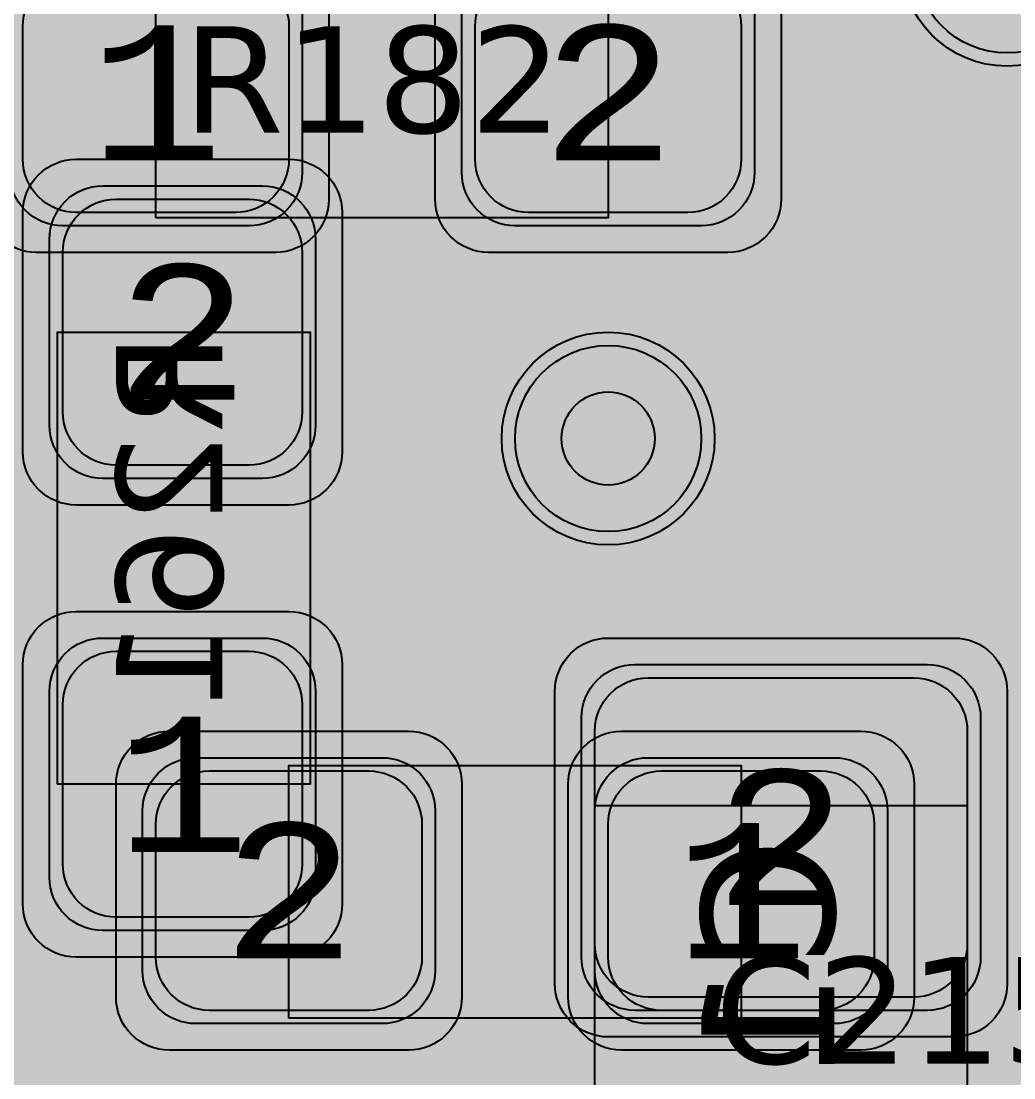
# Model space of a CAD drawing. Extents: x -28 to 199, y -61 to 255.
# Drawn here: x 131.893 to 135.625, y 89.296 to 93.269 of the extents above; entities that cross this region are included whole.
import ezdxf
from ezdxf.enums import TextEntityAlignment as Align

# ---------------------------------------------------------------- set-up
doc = ezdxf.new("R2010")
doc.units = 0
doc.header["$MEASUREMENT"] = 0
for name, color, linetype in [('ASSEMBLY_OUTLINES_BTM', 191, 'CONTINUOUS'), ('ASSEMBLY_OUTLINES_TOP', 102, 'CONTINUOUS'), ('ASSEMBLY_PART_NUMBERS_BTM', 191, 'CONTINUOUS'), ('ASSEMBLY_PART_NUMBERS_TOP', 102, 'CONTINUOUS'), ('ASSEMBLY_REF_DES_BTM', 191, 'CONTINUOUS'), ('ASSEMBLY_REF_DES_TOP', 102, 'CONTINUOUS'), ('DRILL_DRAWING', 21, 'CONTINUOUS'), ('GENERATED_SILKSCREEN_BTM', 255, 'CONTINUOUS'), ('GENERATED_SILKSCREEN_TOP', 140, 'CONTINUOUS'), ('PART_PADS_SMD_BTM', 10, 'CONTINUOUS'), ('PART_PADS_SMD_TOP', 150, 'CONTINUOUS'), ('PIN_NUMBERS_BTM', 8, 'CONTINUOUS'), ('PIN_NUMBERS_TOP', 8, 'CONTINUOUS'), ('PLACEMENT_OUTLINES_BTM', 222, 'CONTINUOUS'), ('PLACEMENT_OUTLINES_TOP', 130, 'CONTINUOUS'), ('PLANE_DATA_LAYER_2', 230, 'CONTINUOUS'), ('PLANE_SHAPES_LAYER_2', 230, 'CONTINUOUS'), ('PLANE_SHAPES_LAYER_3', 81, 'CONTINUOUS'), ('SILKSCREEN_OUTLINES_BTM', 211, 'CONTINUOUS'), ('SILKSCREEN_OUTLINES_TOP', 150, 'CONTINUOUS'), ('SILKSCREEN_REF_DES_BTM', 211, 'CONTINUOUS'), ('SILKSCREEN_REF_DES_TOP', 150, 'CONTINUOUS'), ('SOLDERMASK_PADS_BTM', 12, 'CONTINUOUS'), ('SOLDERMASK_PADS_TOP', 180, 'CONTINUOUS'), ('SOLDERPASTE_PADS_BTM', 12, 'CONTINUOUS'), ('SOLDERPASTE_PADS_TOP', 180, 'CONTINUOUS'), ('TRACES_LAYER_2', 230, 'CONTINUOUS'), ('TRACES_LAYER_BOTTOM', 10, 'CONTINUOUS'), ('TRACES_LAYER_TOP', 150, 'CONTINUOUS'), ('VIA_HOLES_LAYER_2', 30, 'CONTINUOUS'), ('VIA_HOLES_LAYER_3', 30, 'CONTINUOUS'), ('VIA_HOLES_LAYER_BOTTOM', 30, 'CONTINUOUS'), ('VIA_HOLES_LAYER_TOP', 30, 'CONTINUOUS'), ('VIA_PADS_LAYER_2', 230, 'CONTINUOUS'), ('VIA_PADS_LAYER_3', 81, 'CONTINUOUS'), ('VIA_PADS_LAYER_BOTTOM', 10, 'CONTINUOUS'), ('VIA_PADS_LAYER_TOP', 150, 'CONTINUOUS')]:
    doc.layers.add(name, color=color, linetype=linetype)
doc.styles.add('COURIER_NEW', font='COUR.TTF')
doc.styles.add('VERDANA', font='verdana.TTF')
doc.styles.add('VERIBEST_GERBER_0', font='txt')

msp = doc.modelspace()

# ---------------------------------------------------------------- hatches: boundary and pattern name
at = {"layer": 'PLANE_DATA_LAYER_2'}
h = msp.add_hatch(color=256, dxfattribs=at)
h.paths.add_polyline_path([(136.977938, 104.900788, -0.0425166317903881), (136.97684, 104.887899, 0.0425189371191998), (136.969634, 104.803321), (136.969634, 103.8357, -0.1989099556854013), (136.947316, 103.781819), (133.471447, 100.30595, 0.1989122151386173), (133.325, 99.952397), (133.325, 93.813669, -0.1989099556853327), (133.302682, 93.759788), (129.846447, 90.303553, 0.1989122151386193), (129.7, 89.95), (129.7, 82.880885, -0.1989099556853327), (129.677682, 82.827004), (125.372996, 78.522318, -0.1989133663344686), (125.319114, 78.5), (124.008004, 78.5, -0.414213562373095), (123.931804, 78.5762), (123.931804, 78.576201, -0.198909955685367), (123.954122, 78.630082), (124.017393, 78.693353, 0.19891218827251), (124.141873, 78.993873), (124.141873, 81.897836, 0.1989121882725186), (124.017393, 82.198356), (121.315166, 84.900583, 0.1989121882725186), (121.014646, 85.025063), (118.085686, 85.025063, 0.1989121882725125), (117.785166, 84.900583), (115.869335, 82.984752, -0.1989133663344686), (115.815453, 82.962434), (111.980365, 82.962434, 0.1989121882725186), (111.679845, 82.837954), (103.605966, 74.764075, -0.6681819935816116), (103.475884, 74.817956), (103.475884, 75.719902, -0.198909955685367), (103.498202, 75.773783), (112.132258, 84.407839, 0.1989121882725186), (112.256738, 84.708359), (112.256738, 87.766792, -0.5791985093720466), (112.371403, 87.832571, 0.9207095428459576), (113.229816, 89.056434, -0.4687192040466884), (113.229816, 89.173566, 0.4687157595514411), (113.229816, 90.326434, -0.4687192040466884), (113.229816, 90.443566, 0.606460415148791), (112.947726, 91.743467, -0.3380635491738142), (112.891615, 91.816971), (112.891615, 91.816972, -0.1989099556853327), (112.913933, 91.870853), (113.850887, 92.807807, -0.4969605349260798), (113.971222, 92.791213, 0.0686227819462532), (114.033421, 92.709116), (117.000682, 89.741856, -0.198909955685367), (117.023, 89.687975), (117.023, 88.767429, -0.228048003750335), (116.994354, 88.707889, 2.854432025872091), (117.805646, 88.707889, -0.228048003750335), (117.777, 88.767429), (117.777, 89.875696, 0.1989121654681639), (117.666579, 90.142275), (114.699318, 93.109536, -0.1989099556853327), (114.677, 93.163417), (114.677, 100.732571, -0.228048003750335), (114.705646, 100.792111, 0.8407221043194625), (114.090183, 101.915205, -0.5141069145394279), (113.989386, 101.987326), (113.989386, 107.618063, -0.6172571328269955), (114.111169, 107.679126, 1.9943987198418727), (114.111169, 108.720874, -0.617257132826957), (113.989386, 108.781937), (113.989386, 126.654985, 0.032533120066096), (113.985795, 126.710116, -0.0325342524810923), (113.985151, 126.720001), (113.985151, 126.720002, -0.6681819935815638), (114.115233, 126.773883), (114.280695, 126.608421, 0.1989121654681736), (114.547274, 126.498), (122.056386, 126.498, -0.1989133663344687), (122.110268, 126.475682), (126.281524, 122.304426, -0.198909955685367), (126.303842, 122.250545), (126.303842, 122.119158, 0.1236662247943365), (126.348588, 121.941012, -0.1606780001424822), (126.356831, 121.893987, 0.3606560929037287), (126.788539, 121.185359, -0.7687174069834758), (126.778046, 121.038457, 7.647506935409171), (127.111461, 121.014641, -0.7687174069834617), (127.121954, 121.161543, 0.6405844281364371), (127.405646, 122.307889, -0.2280480037503427), (127.377, 122.367429), (127.377, 126.6738, -0.414213562373095), (127.4532, 126.75), (128.865978, 126.75, -0.414213562373095), (128.942178, 126.6738), (128.942178, 126.673799, -0.1989099556854013), (128.91986, 126.619918), (128.533421, 126.233479, 0.1989121654681667), (128.423, 125.9669), (128.423, 123.567429, -0.2280480037503427), (128.394354, 123.507889, 2.8544320258721156), (129.205646, 123.507889, -0.2280480037503427), (129.177, 123.567429), (129.177, 125.779179, -0.1989099556854013), (129.199318, 125.83306), (129.986579, 126.62032, 0.0741021212229936), (130.052722, 126.70963, -0.277099918590679), (130.119973, 126.75), (130.174273, 126.75, -0.403683824490227), (130.250423, 126.676549, 0.1956893404127855), (130.451391, 126.229628, -0.2050724899553478), (130.475, 126.174486), (130.475, 122.295253, 0.1989121882725126), (130.59948, 121.994733), (131.330527, 121.263686, -0.1989099556854013), (131.352845, 121.209805), (131.352845, 114.763663, -0.8295497216643613), (131.205645, 114.735997, 0.8295609199568306), (129.95, 114.500001), (129.95, 114.499999, 0.8295609199568306), (131.205645, 114.264003, -0.8295497216643613), (131.352845, 114.236337), (131.352845, 111.668815, -0.198909955685367), (131.330527, 111.614934), (130.692799, 110.977206, 0.1989121882725064), (130.568319, 110.676686), (130.568319, 108.164856, -0.5413714910477632), (130.461467, 108.095093, 0.5413712452295936), (129.55, 107.500001), (129.55, 107.499999, 0.5413712452295937), (130.461467, 106.904907, -0.5413714910477633), (130.568319, 106.835144), (130.568319, 97.583681, 0.1490008545897866), (130.64056, 97.346645, -0.1489978148350905), (130.653512, 97.304146), (130.653512, 97.304145, -0.1942207066511618), (130.632158, 97.251246, 0.5485069438402771), (130.888539, 96.185359, -0.7687174069834758), (130.878046, 96.038457, 7.647506935409185), (131.211461, 96.014641, -0.7687174069834617), (131.221954, 96.161543, 0.6100588580781182), (131.548609, 97.270372, -0.2050724899553477), (131.525, 97.325514), (131.525, 97.477, 0.1677021551964094), (131.434538, 97.739125, -0.1677006453007844), (131.418319, 97.786122), (131.418319, 99.596475, -0.6231693714019529), (131.541139, 99.656749, 0.6231768727902992), (132.75, 100.25, 0.2119397726903838), (132.503162, 100.806173, -0.3779195606310377), (132.491822, 100.906327, 0.943356937975585), (131.551481, 101.648536, -0.6897061753667568), (131.418319, 101.69915), (131.418319, 102.749052, -0.7432602490610456), (131.558052, 102.791123, 0.507237571601238), (132.605828, 102.741787, -0.1165650662333721), (132.633526, 102.76327, 0.0896815058504722), (132.757792, 102.84948), (133.304231, 103.395919, 0.1989121882725186), (133.428711, 103.696439), (133.428711, 113.150158, -0.198909955685367), (133.451029, 113.204039), (134.00052, 113.75353, 0.1989121882725125), (134.125, 114.05405), (134.125, 115.174486, -0.2050724899553477), (134.148609, 115.229628, 2.4974351542811806), (133.251391, 115.229628, -0.2050724899553478), (133.275, 115.174486), (133.275, 114.261653, -0.198909955685367), (133.252682, 114.207772), (132.703191, 113.658281, 0.1989121882725126), (132.578711, 113.357761), (132.578711, 103.904042, -0.1989099556853327), (132.556393, 103.850161), (132.460599, 103.754367, -0.3152207587686722), (132.374533, 103.739179, 0.3712566469041549), (131.558052, 103.508877, -0.7432602490609853), (131.418319, 103.550948), (131.418319, 110.469083, -0.1989099556854013), (131.440637, 110.522964), (132.078365, 111.160692, 0.1989121882725248), (132.202845, 111.461212), (132.202845, 119.995489, -0.6681819935816593), (132.332927, 120.04937), (136.401408, 115.980889, -0.1989099556853327), (136.423726, 115.927008), (136.423726, 114.512395, -0.1989099556853327), (136.401408, 114.458514), (135.933735, 113.990841, -0.6681819935816593), (135.803653, 114.044722), (135.803653, 114.044723, -0.0900388652559256), (135.808516, 114.071509, 4.621395072748782), (135.428491, 113.691484, -0.5237901792127903), (135.531477, 113.620147), (135.531477, 113.620146, -0.1989099556853327), (135.509159, 113.566265), (133.808701, 111.865807, 0.1989122151386246), (133.662254, 111.512254), (133.662254, 107.537746, 0.1989122151386246), (133.808701, 107.184193), (135.333909, 105.658985, -0.1650613667127099), (135.355574, 105.615061, 0.6437565302444234), (136.487538, 105.270109, -0.5051906878791393), (136.609743, 105.259398, 0.1480370251817164), (136.933858, 104.969889, -0.2917988228267626), (136.977938, 104.900789)], flags=0)
h.paths.add_polyline_path([(113.85, 87, -0.9999999999999999), (115.15, 87, -0.9999999999999999)], flags=0)
h.paths.add_polyline_path([(115.25, 125.5, -0.9999999999999999), (116.55000000000001, 125.5, -0.9999999999999999)], flags=0)
h.paths.add_polyline_path([(114.75, 123, -0.9999999999999999), (116.75, 123, -0.9999999999999999)], flags=0)
h.paths.add_polyline_path([(116.232776, 95.682577, 0.7726673183828902), (117.45, 95.999999), (117.45, 96, 0.7083066378647846), (116.29314, 96.40693, -0.531760018124995), (116.167224, 96.417423, 0.772667318382902), (114.95, 96.100001), (114.95, 96.1, 0.7083066378647764), (116.10686, 95.69307, -0.5317600181249857)], flags=0)
h.paths.add_polyline_path([(117.421331, 99.860255, 3.363991928619301), (117.304585, 100.560731, -0.5417095603560502), (117.178669, 100.539745, 3.3639919286193174), (117.295415, 99.839269, -0.5417095603560539)], flags=0)
h.paths.add_polyline_path([(117.44999999999999, 92.3, -0.9999999999999999), (118.75, 92.3, -0.9999999999999999)], flags=0)
h.paths.add_polyline_path([(119.55, 113.4, -0.9999999999999999), (120.85000000000001, 113.4, -0.9999999999999999)], flags=0)
h.paths.add_polyline_path([(119.75, 109.5, -0.9999999999999999), (121.25, 109.5, -0.9999999999999999)], flags=0)
h.paths.add_polyline_path([(120.35, 98.8, -0.9999999999999999), (121.65, 98.8, -0.9999999999999999)], flags=0)
h.paths.add_polyline_path([(120.35, 111.4, -0.9999999999999999), (121.65, 111.4, -0.9999999999999999)], flags=0)
h.paths.add_polyline_path([(120.457283, 123.057713, -0.5359062211731089), (120.330385, 123.05719, 1.3513703040546192), (119.123088, 121.573751, -0.3050494922752397), (119.170567, 121.503171), (119.170567, 121.50317, -0.198909955685367), (119.148249, 121.449289), (118.350727, 120.651767, 0.1989121882725187), (118.226247, 120.351247), (118.226247, 106.65885, -0.198909955685367), (118.203929, 106.604969), (117.471074, 105.872114, -0.205074051956066), (117.415388, 105.849817, 2.455220229755274), (118.05, 105.2), (118.05, 105.199998, 0.0059190874028198), (118.049817, 105.215386, -0.0058690278396138), (118.049796, 105.217175), (118.049796, 105.217193, -0.198909955685367), (118.072114, 105.271074), (118.951767, 106.150727, 0.1989121882725038), (119.076247, 106.451247), (119.076247, 120.143644, -0.198909955685367), (119.098565, 120.197525), (120.108818, 121.207778, -0.0494623730732118), (120.12045, 121.217311, 0.0494618080928846), (120.185326, 121.27048), (120.787867, 121.873021, 0.0494618080928846), (120.841036, 121.937897, -0.0494623730731728), (120.850569, 121.949529), (120.928926, 122.027886, -0.2050740519560306), (120.984612, 122.050183, 1.6971064696081972)], flags=0)
h.paths.add_polyline_path([(121.25, 117.75, -0.9999999999999999), (122.75, 117.75, -0.9999999999999999)], flags=0)
h.paths.add_polyline_path([(122.05, 111.4, -0.9999999999999999), (123.35000000000001, 111.4, -0.9999999999999999)], flags=0)
h.paths.add_polyline_path([(123.29571, 88.162026, 1.6796277836471416), (121.75, 89), (121.75, 88.999999, 0.2324567467697626), (122.139102, 88.20829, -0.3917746108587368), (122.156291, 88.106204, 0.1460189195089194), (122.05, 87.750001), (122.05, 87.75, 1.2874404369000827), (123.270422, 88.061638, -0.3917717789363406)], flags=0)
h.paths.add_polyline_path([(122.65, 105.6, 3.3327468859538776), (123.044022, 106.197474, -0.5991018826014798), (122.939092, 106.281417, 0.0458969718785636), (122.95, 106.399998), (122.95, 106.4, 0.9999999999999999), (121.65, 106.4, 0.2331537315633807), (121.904279, 105.88434, -0.74720291741978), (121.851814, 105.747931, 2.557353807463251), (122.45, 105.1, 0.2331537315633762), (122.195721, 105.61566, -0.74720291741978), (122.248186, 105.752069, 0.121739685827647), (122.555978, 105.802526, -0.599101882601538), (122.660908, 105.718583, 0.0458969718785636), (122.65, 105.600002)], flags=0)
h.paths.add_polyline_path([(123.776372, 102.215741, 2.268015238537925), (122.670454, 102.273947, -0.1736308664859839), (122.687772, 102.22558, -0.157828441953958), (122.673316, 102.180924, 1.8365540169308305), (123.763761, 102.123532, -0.3408039055902447)], flags=0)
h.paths.add_polyline_path([(125.85, 89.1, -0.9999999999999999), (127.15, 89.1, -0.9999999999999999)], flags=0)
h.paths.add_polyline_path([(126.05, 118.8, -0.9999999999999999), (127.35000000000001, 118.8, -0.9999999999999999)], flags=0)
h.paths.add_polyline_path([(126.25, 103.7, -0.9999999999999999), (127.55000000000001, 103.7, -0.9999999999999999)], flags=0)
h.paths.add_polyline_path([(126.35, 85.4, -0.9999999999999999), (127.65, 85.4, -0.9999999999999999)], flags=0)
h.paths.add_polyline_path([(126.35, 87.3, -0.9999999999999999), (127.65, 87.3, -0.9999999999999999)], flags=0)
h.paths.add_polyline_path([(126.75, 115.5, -0.9999999999999999), (128.25, 115.5, -0.9999999999999999)], flags=0)
h.paths.add_polyline_path([(127.25, 83.2, -0.9999999999999999), (128.55, 83.2, -0.9999999999999999)], flags=0)
h.paths.add_polyline_path([(129.5, 95.5), (129.5, 95.500001, 0.2347951257838049), (129.202889, 96.097823, -0.2347971625886518), (129.172702, 96.158562), (129.172702, 96.158563, -0.1989099556854013), (129.19502, 96.212444), (129.356027, 96.373451, 0.1989121882725038), (129.480507, 96.673971), (129.480507, 106.455132, 0.1989121882725038), (129.356027, 106.755652), (126.719253, 109.392426, -0.198909955685367), (126.696935, 109.446307), (126.696935, 110.90022, -0.67775882677704), (126.828419, 110.952662, 2.507233776086384), (126.828419, 111.847338, -0.6777588267769905), (126.696935, 111.89978), (126.696935, 112.86566, 0.1989121882725038), (126.572455, 113.16618), (124.983033, 114.755602, -0.1989099556854013), (124.960715, 114.809483), (124.960715, 119.828112, -0.198909955685367), (124.983033, 119.881993), (125.328926, 120.227886, -0.205074051956065), (125.384612, 120.250183, 2.4552148235298628), (124.75, 120.900002, 0.0059190874028197), (124.750183, 120.884614, -0.0058690278396127), (124.750204, 120.882825), (124.750204, 120.882807, -0.198909955685367), (124.727886, 120.828926), (124.494453, 120.595493, -0.6681819935815638), (124.364371, 120.649374), (124.364371, 120.717126, 0.1989121882725125), (124.239891, 121.017646), (123.147318, 122.110219, -0.198909955685367), (123.125, 122.1641), (123.125, 122.174486, -0.2050724899553477), (123.148609, 122.229628, 2.4974351542811517), (122.251391, 122.229628, -0.2050724899553829), (122.275, 122.174486), (122.275, 121.956497, 0.1989121882725126), (122.39948, 121.655977), (123.492053, 120.563404, -0.198909955685367), (123.514371, 120.509523), (123.514371, 114.406551, 0.19891218827251), (123.638851, 114.106031), (125.318568, 112.426314, -0.198909955685367), (125.340886, 112.372433), (125.340886, 108.878879, 0.1989121882725126), (125.465366, 108.578359), (127.852682, 106.191043, -0.1989099556853327), (127.875, 106.137162), (127.875, 101.425514, -0.2050724899553478), (127.851391, 101.370372, 0.8159834667607626), (128.527623, 100.291159, -0.5233351739894394), (128.630507, 100.219784), (128.630507, 96.881574, -0.1989099556853327), (128.608189, 96.827693), (128.405604, 96.625108, -0.1809134408217212), (128.357013, 96.602974, 0.147660489474916), (128.127329, 96.515812, -0.1654600424582982), (128.080857, 96.5), (127.85, 96.5, 0.1989121882725099), (127.54948, 96.37552), (127.49948, 96.32552, 0.1357250226602834), (127.387774, 96.128414, -0.5450822061688504), (127.266471, 96.087288, 1.9695384942564944), (127.217953, 94.87725, -0.3731724528837284), (127.317035, 94.864977, 0.4338714127250044), (128.266221, 94.847079, -0.3498081147665029), (128.360455, 94.859099, 0.5848883345755964)], flags=0)
h.paths.add_polyline_path([(130.373451, 92.726979, 7.377999984181714), (130.373451, 93.073021, -0.7612838800058466), (130.226549, 93.073021, 7.377999984181725), (130.226549, 92.726979, -0.7612838800058466)], flags=0)
at = {"layer": 'PLANE_SHAPES_LAYER_2'}
h = msp.add_hatch(color=256, dxfattribs=at)
h.paths.add_polyline_path([(169.5, 129.25), (149.5, 129.25), (142.25, 122), (142.25, 90.5), (147.5, 90.5), (147.5, 80), (154, 80), (154, 69.25), (131.75, 69.25), (131.75, 73.25), (121.25, 73.25), (121.25, 81), (110.5, 81), (110.5, 125.75), (106.5, 125.75), (106.5, 128.75), (93.5, 128.75), (93.5, 120.25), (91.75, 120.25), (91.75, 121.5), (80, 121.5), (80, 118.25), (73.25, 118.25), (73.25, 124.5), (67.5, 124.5), (67.5, 128), (57.75, 128), (57.75, 120.25), (55.25, 120.25), (55.25, 121.5), (47.5, 121.5), (47.5, 119), (35, 119), (35, 134.75), (32.75, 134.75), (32.75, 159.75), (29.25, 159.75), (29.25, 175.25), (22.5, 175.25), (22.5, 195.25), (17.25, 195.25), (17.25, 198), (22.5, 198), (22.5, 216.5), (40.25, 216.5), (40.25, 235.5), (54.5, 235.5), (54.5, 254), (87.25, 254), (87.25, 236.25), (86.25, 236.25), (86.25, 228.75), (81, 228.75), (81, 218.75), (95.25, 218.75), (95.25, 194.5), (87, 194.5), (87, 172), (131.1, 172), (131.1, 208.75), (115.5, 208.75), (115.5, 213.75), (106.75, 213.75), (106.75, 218.75), (110.25, 222.25), (110.25, 226.25), (142.5, 226.25), (142.5, 221.5), (160.5, 221.5), (160.5, 240.75), (169.5, 240.75)])
h.paths.add_polyline_path([(35.5, 149.5), (41.75, 149.5), (41.75, 152), (39.25, 152), (39.25, 154), (37.75, 154), (37.75, 152), (35.5, 152)], flags=16)
h.paths.add_polyline_path([(37.5, 125.75), (37.5, 128.75), (42.75, 128.75), (42.75, 125.75)], flags=16)
h.paths.add_polyline_path([(52, 127.75), (52, 130.75), (54.25, 130.75), (54.25, 127.75)], flags=16)
h.paths.add_polyline_path([(50.75, 219.5), (50.75, 226.5), (71.75, 226.5), (71.75, 219.5)], flags=16)
h.paths.add_polyline_path([(66.5, 150.75), (66.5, 177.5), (72.25, 177.5), (72.25, 150.75)], flags=16)
h.paths.add_polyline_path([(47.25, 185.25), (73, 185.25), (73, 188.25), (70.25, 188.25), (70.25, 191), (47.25, 191)], flags=16)
h.paths.add_polyline_path([(84.5, 208), (84.5, 212.75), (85, 212.75), (85, 208)], flags=16)
h.paths.add_polyline_path([(61.5, 137.25), (87.75, 137.25), (87.75, 140.5), (84.75, 140.5), (84.75, 143), (61.5, 143)], flags=16)
h.paths.add_polyline_path([(88.75, 127), (88.75, 130), (91, 130), (91, 127)], flags=16)
h.paths.add_polyline_path([(85.5, 130.25), (85.5, 132.5), (91, 132.5), (91, 130.25)], flags=16)
h.paths.add_polyline_path([(108.75, 142.25), (135.75, 142.25), (135.75, 145.75), (132.25, 145.75), (132.25, 149), (108.75, 149)], flags=16)
h.paths.add_polyline_path([(114.25, 126.75), (140.75, 126.75), (140.75, 129.75), (137.25, 129.75), (137.25, 133), (114.25, 133)], flags=16)
h.paths.add_polyline_path([(155.25, 180.25), (166.25, 180.25), (166.25, 186.25), (152.25, 186.25), (152.25, 183), (155.25, 183)], flags=16)
at = {"layer": 'PLANE_SHAPES_LAYER_3'}
h = msp.add_hatch(color=256, dxfattribs=at)
h.paths.add_polyline_path([(169.5, 129.25), (149.5, 129.25), (142.25, 122), (142.25, 90.5), (147.5, 90.5), (147.5, 80), (154, 80), (154, 69.25), (131.75, 69.25), (131.75, 73.25), (121.25, 73.25), (121.25, 81), (110.5, 81), (110.5, 125.75), (106.5, 125.75), (106.5, 128.75), (93.5, 128.75), (93.5, 120.25), (91.75, 120.25), (91.75, 121.5), (80, 121.5), (80, 118.25), (73.25, 118.25), (73.25, 124.5), (67.5, 124.5), (67.5, 127.75), (58.25, 127.75), (58.25, 130.25), (88.75, 130.25), (88.75, 127), (91, 127), (91, 132.5), (55, 132.5), (55, 131.25), (52, 131.25), (52, 127.75), (55, 127.75), (55, 127.25), (57.75, 127.25), (57.75, 120.25), (55.25, 120.25), (55.25, 121.5), (47.5, 121.5), (47.5, 119), (35, 119), (35, 134.75), (32.75, 134.75), (32.75, 159.75), (29.25, 159.75), (29.25, 175.25), (22.5, 175.25), (22.5, 195.25), (17.25, 195.25), (17.25, 198), (22.5, 198), (22.5, 216.5), (40.25, 216.5), (40.25, 235.5), (54.5, 235.5), (54.5, 254), (87.25, 254), (87.25, 236.25), (86.25, 236.25), (86.25, 228.75), (81, 228.75), (81, 218.75), (95.25, 218.75), (95.25, 194.5), (87, 194.5), (87, 172), (131.1, 172), (131.1, 208.75), (115.5, 208.75), (115.5, 213.75), (106.75, 213.75), (106.75, 218.75), (110.25, 222.25), (110.25, 226.25), (142.5, 226.25), (142.5, 221.5), (160.5, 221.5), (160.5, 240.75), (169.5, 240.75)])
h.paths.add_polyline_path([(35.5, 149.5), (41.75, 149.5), (41.75, 152), (39.25, 152), (39.25, 154), (37.75, 154), (37.75, 152), (35.5, 152)], flags=16)
h.paths.add_polyline_path([(37.5, 125.75), (37.5, 128.75), (42.75, 128.75), (42.75, 125.75)], flags=16)
h.paths.add_polyline_path([(50.75, 219.5), (50.75, 226.5), (71.75, 226.5), (71.75, 219.5)], flags=16)
h.paths.add_polyline_path([(66.5, 150.75), (66.5, 177.5), (72.25, 177.5), (72.25, 150.75)], flags=16)
h.paths.add_polyline_path([(47.25, 185.25), (73, 185.25), (73, 188.25), (70.25, 188.25), (70.25, 191), (47.25, 191)], flags=16)
h.paths.add_polyline_path([(84.5, 208), (84.5, 212.75), (85, 212.75), (85, 208)], flags=16)
h.paths.add_polyline_path([(61.5, 137.25), (87.75, 137.25), (87.75, 140.5), (84.75, 140.5), (84.75, 143), (61.5, 143)], flags=16)
h.paths.add_polyline_path([(108.75, 142.25), (135.75, 142.25), (135.75, 145.75), (132.25, 145.75), (132.25, 149), (108.75, 149)], flags=16)
h.paths.add_polyline_path([(114.25, 126.75), (140.75, 126.75), (140.75, 129.75), (137.25, 129.75), (137.25, 133), (114.25, 133)], flags=16)
h.paths.add_polyline_path([(155.25, 180.25), (166.25, 180.25), (166.25, 186.25), (152.25, 186.25), (152.25, 183), (155.25, 183)], flags=16)
at = {"layer": 'VIA_HOLES_LAYER_2'}
h = msp.add_hatch(color=256, dxfattribs=at)
edge = h.paths.add_edge_path()
edge.add_arc((134.1, 91.7), 0.175, 0, 360)
at = {"layer": 'VIA_HOLES_LAYER_3'}
h = msp.add_hatch(color=256, dxfattribs=at)
edge = h.paths.add_edge_path()
edge.add_arc((134.1, 91.7), 0.175, 0, 360)
at = {"layer": 'VIA_HOLES_LAYER_BOTTOM'}
h = msp.add_hatch(color=256, dxfattribs=at)
edge = h.paths.add_edge_path()
edge.add_arc((134.1, 91.7), 0.175, 0, 360)
at = {"layer": 'VIA_HOLES_LAYER_TOP'}
h = msp.add_hatch(color=256, dxfattribs=at)
edge = h.paths.add_edge_path()
edge.add_arc((134.1, 91.7), 0.175, 0, 360)

# ---------------------------------------------------------------- linework, layer by layer
at = {"layer": 'ASSEMBLY_OUTLINES_BTM'}
for points in [[(132.03, 90.4), (132.03, 92.1), (132.98, 92.1), (132.98, 90.4)], [(134.05, 88.17), (134.05, 90.32), (135.45, 90.32), (135.45, 88.17)]]:
    msp.add_lwpolyline(points, close=True, dxfattribs=at)
at = {"layer": 'ASSEMBLY_OUTLINES_TOP'}
for points in [[(132.4, 92.53), (132.4, 93.48), (134.1, 93.48), (134.1, 92.53)], [(132.9, 89.52), (132.9, 90.47), (134.6, 90.47), (134.6, 89.52)]]:
    msp.add_lwpolyline(points, close=True, dxfattribs=at)
at = {"layer": 'GENERATED_SILKSCREEN_BTM', "const_width": 0.15}
for points in [[(133.52132, 92.19532), (133.52772, 92.19372), (133.53172, 92.19052), (133.53332, 92.18492), (133.53412, 92.17852), (133.53332, 92.17292), (133.53172, 92.16732), (133.52772, 92.16332), (133.52132, 92.16252), (133.20932, 92.16252), (133.20372, 92.16332), (133.19892, 92.16732), (133.19652, 92.17292), (133.19572, 92.17852), (133.19652, 92.18492), (133.19892, 92.19052), (133.20372, 92.19372), (133.20932, 92.19532), (133.35012, 92.19532), (133.35012, 92.94652), (133.35092, 92.95212), (133.35332, 92.95612), (133.35732, 92.95852), (133.36292, 92.95932), (133.36692, 92.96012), (133.37092, 92.96012), (133.37412, 92.95852), (133.37732, 92.95532), (133.53332, 92.73612), (133.53492, 92.73292), (133.53572, 92.73052), (133.53572, 92.72492), (133.53332, 92.72012), (133.52932, 92.71612), (133.52452, 92.71292), (133.51892, 92.71132), (133.51572, 92.71132), (133.51332, 92.71212), (133.50932, 92.71692), (133.38132, 92.89612), (133.38132, 92.19532), (133.52132, 92.19532)], [(133.96132, 92.95932), (133.82692, 92.84972), (133.82372, 92.84572), (133.82212, 92.83932), (133.82292, 92.83452), (133.82452, 92.83052), (133.82692, 92.82732), (133.83092, 92.82412), (133.83492, 92.82172), (133.83892, 92.82092), (133.84292, 92.82092), (133.84612, 92.82332), (133.97732, 92.92972), (134.23652, 92.92972), (134.35972, 92.82892), (134.35972, 92.54172), (134.25092, 92.63052), (134.24772, 92.63132), (134.24612, 92.63212), (134.24532, 92.63212), (134.24532, 92.63292), (134.24132, 92.63372), (133.97172, 92.63372), (133.96852, 92.63292), (133.96852, 92.63212), (133.96692, 92.63212), (133.96452, 92.63132), (133.96212, 92.63052), (133.82692, 92.52172), (133.82612, 92.51932), (133.82452, 92.51852), (133.82372, 92.51772), (133.82372, 92.51612), (133.82212, 92.51052), (133.82132, 92.50812), (133.82132, 92.28812), (133.82212, 92.28412), (133.82372, 92.28092), (133.82452, 92.27772), (133.82692, 92.27532), (133.96132, 92.16572), (133.96532, 92.16412), (133.96612, 92.16332), (133.96852, 92.16332), (133.96932, 92.16252), (133.97012, 92.16252), (133.97172, 92.16252), (134.24132, 92.16252), (134.24452, 92.16332), (134.24772, 92.16412), (134.25092, 92.16572), (134.38532, 92.27532), (134.38772, 92.27692), (134.38852, 92.27772), (134.39012, 92.28012), (134.39172, 92.28572), (134.39252, 92.28812), (134.39252, 92.83692), (134.39172, 92.84092), (134.39012, 92.84412), (134.38852, 92.84572), (134.38772, 92.84732), (134.38532, 92.84972), (134.25092, 92.95932), (134.24772, 92.96012), (134.24612, 92.96092), (134.24452, 92.96172), (134.24132, 92.96252), (133.97172, 92.96252), (133.96852, 92.96172), (133.96692, 92.96092), (133.96452, 92.96012), (133.96132, 92.95932)], [(134.71732, 92.95932), (134.58292, 92.84972), (134.58052, 92.84572), (134.57972, 92.84252), (134.57812, 92.84012), (134.57732, 92.83692), (134.57732, 92.72732), (134.57812, 92.72412), (134.57972, 92.71932), (134.58052, 92.71532), (134.58292, 92.71372), (135.11572, 92.28092), (135.11572, 92.19532), (134.59332, 92.19532), (134.58772, 92.19372), (134.58292, 92.19052), (134.58052, 92.18492), (134.57972, 92.17852), (134.58052, 92.17292), (134.58292, 92.16732), (134.58772, 92.16412), (134.59332, 92.16252), (135.13252, 92.16252), (135.13892, 92.16412), (135.14292, 92.16812), (135.14692, 92.17212), (135.14852, 92.17852), (135.14852, 92.28812), (135.14772, 92.29052), (135.14612, 92.29612), (135.14452, 92.29852), (135.14372, 92.30012), (135.14132, 92.30172), (134.60932, 92.73532), (134.60932, 92.82892), (134.73412, 92.92972), (134.99252, 92.92972), (135.12292, 92.82332), (135.12852, 92.82172), (135.13412, 92.82252), (135.13892, 92.82492), (135.14292, 92.82972), (135.14532, 92.83452), (135.14612, 92.84012), (135.14532, 92.84572), (135.14372, 92.84812), (135.14132, 92.84972), (135.00692, 92.95932), (135.00372, 92.96012), (135.00212, 92.96092), (135.00052, 92.96172), (134.99732, 92.96252), (134.72772, 92.96252), (134.72452, 92.96172), (134.72292, 92.96092), (134.72052, 92.96012), (134.71732, 92.95932)], [(135.33812, 92.65852), (135.33572, 92.66012), (135.33492, 92.66412), (135.33332, 92.66812), (135.33252, 92.67212), (135.33252, 92.83692), (135.33332, 92.84092), (135.33492, 92.84332), (135.33492, 92.84572), (135.33572, 92.84652), (135.33732, 92.84732), (135.33812, 92.84892), (135.47412, 92.95932), (135.47812, 92.96092), (135.48132, 92.96172), (135.48452, 92.96252), (135.88772, 92.96252)], [(135.87172, 92.92972), (135.48932, 92.92972), (135.36452, 92.82892), (135.36452, 92.68012), (135.48932, 92.57852), (135.87172, 92.57852), (135.87172, 92.92972)], [(135.87172, 92.54652), (135.49572, 92.54652), (135.36452, 92.17372), (135.36132, 92.16812), (135.35572, 92.16492), (135.35012, 92.16412), (135.34452, 92.16572), (135.33972, 92.16812), (135.33572, 92.17212), (135.33412, 92.17772), (135.33492, 92.18412), (135.46612, 92.55692), (135.33812, 92.65852)], [(134.35972, 92.50012), (134.35972, 92.29612), (134.23652, 92.19532), (133.97812, 92.19532), (133.85332, 92.29612), (133.85332, 92.50012), (133.97812, 92.60172), (134.23652, 92.60172), (134.35972, 92.50012)]]:
    msp.add_lwpolyline(points, dxfattribs=at)
for points in [[(132.030005, 90.966164, 1.1642e-05), (132.029995, 90.966156), (132.029995, 91.533844, 1.1642e-05), (132.030005, 91.533836), (132.030005, 90.966164)], [(132.980005, 90.957902, 1.22306e-05), (132.979995, 90.957911), (132.979995, 91.542089, 1.22306e-05), (132.980005, 91.542098), (132.980005, 90.957902)], [(134.050005, 88.980492, 1.10969e-05), (134.049995, 88.980485), (134.049995, 89.519515, 1.10969e-05), (134.050005, 89.519508), (134.050005, 88.980492)], [(135.450005, 88.980485, 1.10969e-05), (135.449995, 88.980492), (135.449995, 89.519508, 1.10969e-05), (135.450005, 89.519515), (135.450005, 88.980485)]]:
    msp.add_lwpolyline(points, format="xyb", dxfattribs=at)
at = {"layer": 'GENERATED_SILKSCREEN_TOP', "const_width": 0.15}
for points in [[(135.783599, 92.564795), (135.618801, 92.564795, -0.0990195133), (135.618799, 92.564795), (135.614799, 92.565595, -0.184527552), (135.614796, 92.565597), (135.6116, 92.567195, -0.0493889889), (135.611599, 92.567195), (135.6084, 92.567995, -0.213376806), (135.608396, 92.567996), (135.605996, 92.570396, -0.1119910928), (135.605995, 92.570398), (135.496396, 92.705597, -0.1622776608), (135.496395, 92.7056), (135.494797, 92.708795, -0.0710678123), (135.494796, 92.708796), (135.493996, 92.709596, -0.2133768066), (135.493995, 92.7096), (135.493995, 92.712797), (135.493196, 92.713596, -0.2133768069), (135.493195, 92.7136), (135.493195, 92.985601), (135.493995, 92.988801), (135.494795, 92.992001, -0.1622776602), (135.494796, 92.992004), (135.496396, 92.994403), (135.563037, 93.07661, 7.0833e-06), (135.563049, 93.076609), (135.496404, 92.994397), (135.494805, 92.991998), (135.494005, 92.988799), (135.493205, 92.985599), (135.493205, 92.713603), (135.494004, 92.712804, -0.2133768072), (135.494005, 92.7128), (135.494005, 92.709603), (135.494804, 92.708804, -0.2133768069), (135.494805, 92.7088), (135.496403, 92.705604, -0.0710678127), (135.496404, 92.705603), (135.606002, 92.570405, -0.111991094), (135.606004, 92.570404), (135.608404, 92.568004), (135.611601, 92.567205, -0.184527552), (135.611604, 92.567203), (135.6148, 92.565605, -0.0493889889), (135.614801, 92.565605), (135.618801, 92.564805), (135.783598, 92.564805)], [(135.7756, 92.596795), (135.6268, 92.596795, -0.2360679769), (135.626796, 92.596797), (135.525996, 92.721597, -0.1622776593), (135.525995, 92.7216), (135.525995, 92.98, -0.1622776593), (135.525996, 92.980003), (135.603521, 93.075015, 7.6471e-06), (135.603534, 93.075015), (135.526005, 92.979998), (135.526005, 92.721602), (135.626802, 92.596805), (135.775598, 92.596805)], [(133.533844, 92.529995), (132.966156, 92.529995, 1.1642e-05), (132.966164, 92.530005), (133.533836, 92.530005, 1.1642e-05), (133.533844, 92.529995)], [(135.703416, 91.052795), (135.618801, 91.052795, -0.0990195133), (135.618799, 91.052795), (135.614799, 91.053595, -0.184527552), (135.614796, 91.053597), (135.6116, 91.055195, -0.0493889889), (135.611599, 91.055195), (135.6084, 91.055995, -0.213376806), (135.608396, 91.055996), (135.605996, 91.058396, -0.1119910928), (135.605995, 91.058398), (135.496396, 91.193597, -0.1622776608), (135.496395, 91.1936), (135.494797, 91.196795, -0.0710678123), (135.494796, 91.196796), (135.493996, 91.197596, -0.2133768066), (135.493995, 91.1976), (135.493995, 91.200797), (135.493196, 91.201596, -0.2133768069), (135.493195, 91.2016), (135.493195, 91.473601), (135.493995, 91.476801), (135.494795, 91.480001, -0.1622776602), (135.494796, 91.480004), (135.496396, 91.482403), (135.605995, 91.617602, -0.1119910927), (135.605996, 91.617604), (135.609996, 91.621604, -0.1622776597), (135.609999, 91.621605), (135.612398, 91.622405, -0.1454891684), (135.612401, 91.622405), (135.614799, 91.622405, -0.0990195133), (135.614801, 91.622405), (135.620401, 91.621605, -0.1845275535), (135.620404, 91.621603), (135.626, 91.618405, -0.1622776597), (135.626003, 91.618404), (135.630803, 91.614404, -0.2360679775), (135.630805, 91.6144), (135.633203, 91.609604, -0.184527552), (135.633205, 91.609601), (135.634005, 91.604001), (135.634005, 91.603999), (135.632405, 91.598399, -0.184527552), (135.632403, 91.598396), (135.526005, 91.467998), (135.526005, 91.209602), (135.626802, 91.084805), (135.717283, 91.084805)], [(135.717278, 91.084795), (135.6268, 91.084795, -0.2360679769), (135.626796, 91.084797), (135.525996, 91.209597, -0.1622776593), (135.525995, 91.2096), (135.525995, 91.468, -0.1622776593), (135.525996, 91.468003), (135.632395, 91.598402), (135.633995, 91.604), (135.633195, 91.609599), (135.633195, 91.6096), (135.630797, 91.614396), (135.625997, 91.618396, -0.0710678127), (135.625996, 91.618397), (135.6204, 91.621595, -0.0493889889), (135.620399, 91.621595), (135.614799, 91.622395), (135.612402, 91.622395), (135.610004, 91.621596), (135.606004, 91.617596, -0.1119910941), (135.606002, 91.617595), (135.496404, 91.482397), (135.494805, 91.479998), (135.494005, 91.476799), (135.493205, 91.473599), (135.493205, 91.201603), (135.494004, 91.200804, -0.2133768072), (135.494005, 91.2008), (135.494005, 91.197603), (135.494804, 91.196804, -0.2133768069), (135.494805, 91.1968), (135.496403, 91.193604, -0.0710678127), (135.496404, 91.193603), (135.606002, 91.058405, -0.111991094), (135.606004, 91.058404), (135.608404, 91.056004), (135.611601, 91.055205, -0.184527552), (135.611604, 91.055203), (135.6148, 91.053605, -0.0493889889), (135.614801, 91.053605), (135.618801, 91.052805), (135.70342, 91.052805, 6.3355e-06)], [(133.947103, 91.303456), (133.945204, 91.300797), (133.941204, 91.295998, -0.1845275525), (133.941202, 91.295995), (133.938802, 91.295195, -0.1454891701), (133.938799, 91.295195), (133.935601, 91.295195, -0.0990195136), (133.935599, 91.295195), (133.929999, 91.296795, -0.1119910937), (133.929997, 91.296796), (133.925199, 91.299995, -0.1622776597), (133.925196, 91.299996), (133.921196, 91.303996, -0.2133768072), (133.921195, 91.304), (133.918797, 91.308796, -0.2360679779), (133.918795, 91.3088), (133.918795, 91.314402), (133.918805, 91.314425), (133.91921, 91.31537, 6.3355e-06), (133.91922, 91.315366), (133.918805, 91.314398), (133.918805, 91.3088), (133.921203, 91.304005, -0.0710678117), (133.921204, 91.304004), (133.925204, 91.300004, -0.0493889887), (133.925204, 91.300003), (133.930002, 91.296805), (133.935601, 91.295205), (133.938798, 91.295205), (133.941198, 91.296005), (133.945196, 91.300803), (133.947093, 91.303459, 6.1414e-06), (133.947103, 91.303456)], [(134.258805, 90.762399), (134.258005, 90.756799), (134.258005, 90.756798), (134.255605, 90.751198, -0.2052577014), (134.255602, 90.751195), (134.250804, 90.747197, -0.184527552), (134.250801, 90.747195), (134.245201, 90.746395, -0.0990195136), (134.245199, 90.746395), (133.933201, 90.746395, -0.0990195136), (133.933199, 90.746395), (133.926799, 90.747195, -0.184527552), (133.926796, 90.747197), (133.923597, 90.751195, -0.1845275529), (133.923595, 90.751198), (133.921195, 90.756798), (133.921195, 90.756799), (133.920395, 90.762399), (133.920395, 90.762401), (133.921195, 90.768801), (133.921195, 90.768802), (133.923595, 90.774402, -0.0970216499), (133.923596, 90.774404), (133.926796, 90.777604, -0.2133768066), (133.9268, 90.777605), (133.933199, 90.779205, -0.0990195133), (133.933201, 90.779205), (134.073195, 90.779205), (134.073195, 91.275846, 5.8824e-06), (134.073205, 91.275846), (134.073205, 90.7792, -0.4142135624), (134.0732, 90.779195), (133.933201, 90.779195), (133.926804, 90.777596), (133.923604, 90.774396), (133.921205, 90.768798), (133.920405, 90.7624), (133.921205, 90.756802), (133.923605, 90.751202), (133.926803, 90.747205), (133.933201, 90.746405), (134.245199, 90.746405), (134.250798, 90.747205), (134.255595, 90.751203), (134.257995, 90.756802), (134.258795, 90.7624), (134.257995, 90.768798), (134.255595, 90.774397), (134.250798, 90.777595), (134.245199, 90.779195), (134.1044, 90.779195, -0.4142135624), (134.104395, 90.7792), (134.104395, 91.275023, 5.8824e-06), (134.104405, 91.275023), (134.104405, 90.779205), (134.245199, 90.779205, -0.0990195133), (134.245201, 90.779205), (134.250801, 90.777605, -0.1119910928), (134.250803, 90.777604), (134.255601, 90.774405, -0.2534505533), (134.255605, 90.774402), (134.258005, 90.768802), (134.258005, 90.768801), (134.258805, 90.762401), (134.258805, 90.762399)], [(134.033844, 90.470005, 1.1642e-05), (134.033836, 90.469995), (133.466164, 90.469995, 1.1642e-05), (133.466156, 90.470005), (134.033844, 90.470005)], [(134.042098, 89.519995), (133.457902, 89.519995, 1.22306e-05), (133.457911, 89.520005), (134.042089, 89.520005, 1.22306e-05), (134.042098, 89.519995)]]:
    msp.add_lwpolyline(points, format="xyb", dxfattribs=at)
for points in [[(135.4964, 92.2384), (135.606, 92.3736), (135.61, 92.3776), (135.6124, 92.3784), (135.6148, 92.3784), (135.6204, 92.3776), (135.626, 92.3744), (135.6308, 92.3704), (135.6332, 92.3656), (135.634, 92.36), (135.6324, 92.3544), (135.526, 92.224), (135.526, 91.9656), (135.6268, 91.8408), (135.7756, 91.8408)], [(135.7836, 91.8088), (135.6188, 91.8088), (135.6148, 91.8096), (135.6116, 91.8112), (135.6084, 91.812), (135.606, 91.8144), (135.4964, 91.9496), (135.4948, 91.9528), (135.494, 91.9536), (135.494, 91.956), (135.494, 91.9568), (135.4932, 91.9576), (135.4932, 91.96), (135.4932, 92.2296), (135.494, 92.2328), (135.4948, 92.236), (135.4964, 92.2384)], [(132.4492, 90.7496), (132.3148, 90.8592), (132.3108, 90.8616), (132.31, 90.8648), (132.3084, 90.868), (132.3076, 90.872), (132.3076, 91.4208), (132.3084, 91.4248), (132.31, 91.428), (132.3116, 91.4296), (132.3124, 91.4312), (132.314, 91.4336), (132.4492, 91.5432), (132.4516, 91.544), (132.454, 91.5448), (132.4548, 91.5456), (132.458, 91.5464), (132.7276, 91.5464), (132.7316, 91.5456), (132.7332, 91.5448), (132.7356, 91.544), (132.738, 91.5432), (132.8732, 91.4336), (132.8764, 91.4296), (132.878, 91.4232), (132.8772, 91.4184), (132.8756, 91.4144), (132.8732, 91.4112), (132.8692, 91.408), (132.8652, 91.4056), (132.8612, 91.4048), (132.8572, 91.4048), (132.854, 91.4072), (132.722, 91.5136), (132.4636, 91.5136), (132.3404, 91.4128), (132.3404, 90.88), (132.4636, 90.7792), (132.722, 90.7792), (132.854, 90.8856), (132.8572, 90.8872), (132.8612, 90.888), (132.8652, 90.8872), (132.8692, 90.8848), (132.8732, 90.8816), (132.8756, 90.8776), (132.8772, 90.8728), (132.878, 90.868), (132.8764, 90.8632), (132.8732, 90.8592), (132.738, 90.7496), (132.7348, 90.748), (132.734, 90.7472), (132.7316, 90.7472), (132.7308, 90.7464), (132.73, 90.7464), (132.7276, 90.7464), (132.458, 90.7464), (132.4548, 90.7472), (132.4516, 90.748), (132.4492, 90.7496)], [(133.4932, 91.5432), (133.6276, 91.4336), (133.63, 91.4296), (133.6308, 91.4264), (133.6324, 91.424), (133.6332, 91.4208), (133.6332, 91.3112), (133.6324, 91.308), (133.6308, 91.3032), (133.63, 91.2992), (133.6276, 91.2976), (133.0948, 90.8648), (133.0948, 90.7792), (133.6172, 90.7792), (133.6228, 90.7776), (133.6276, 90.7744), (133.63, 90.7688), (133.6308, 90.7624), (133.63, 90.7568), (133.6276, 90.7512), (133.6228, 90.748), (133.6172, 90.7464), (133.078, 90.7464), (133.0716, 90.748), (133.0676, 90.752), (133.0636, 90.756), (133.062, 90.7624), (133.062, 90.872), (133.0628, 90.8744), (133.0644, 90.88), (133.066, 90.8824), (133.0676, 90.884), (133.0692, 90.8856), (133.6012, 91.3192), (133.6012, 91.4128), (133.4764, 91.5136), (133.218, 91.5136), (133.0876, 91.4072), (133.082, 91.4056), (133.0764, 91.4064), (133.0716, 91.4088), (133.0684, 91.4136), (133.0652, 91.4184), (133.0644, 91.424), (133.0644, 91.4272), (133.0652, 91.4296), (133.0692, 91.4336), (133.2036, 91.5432), (133.2068, 91.544), (133.2092, 91.5448), (133.21, 91.5456), (133.2132, 91.5464), (133.4828, 91.5464), (133.486, 91.5456), (133.4868, 91.5456), (133.4876, 91.5448), (133.49, 91.544), (133.4932, 91.5432)], [(134.6964, 91.2712), (134.6932, 91.2704), (134.6908, 91.2696), (134.6876, 91.268), (134.5788, 91.18), (134.5788, 91.5136), (135.1012, 91.5136), (135.1068, 91.5152), (135.1116, 91.5184), (135.114, 91.524), (135.1148, 91.5296), (135.114, 91.536), (135.1116, 91.5408), (135.1068, 91.5448), (135.1012, 91.5464), (134.5612, 91.5464), (134.5556, 91.5448), (134.5508, 91.5408), (134.5468, 91.536), (134.5452, 91.5304), (134.5452, 91.1456), (134.546, 91.14), (134.5484, 91.136), (134.5516, 91.1336), (134.5572, 91.132), (134.5612, 91.1304), (134.5644, 91.1296), (134.5684, 91.1304), (134.5716, 91.1328), (134.702, 91.2392), (134.9604, 91.2392), (135.0852, 91.1376), (135.0852, 90.88), (134.9604, 90.78), (134.702, 90.78), (134.5716, 90.8856), (134.566, 90.888), (134.5612, 90.888), (134.5564, 90.8848), (134.5516, 90.8808), (134.5484, 90.8752), (134.5476, 90.8696), (134.5484, 90.864), (134.5524, 90.86), (134.6876, 90.7496), (134.69, 90.748), (134.6932, 90.748), (134.6964, 90.7464), (134.966, 90.7464), (134.9684, 90.7464), (134.9692, 90.7472), (134.97, 90.7472), (134.9716, 90.748), (134.9732, 90.748), (134.9764, 90.7496), (135.1116, 90.86), (135.114, 90.8624), (135.1148, 90.864), (135.1164, 90.8688), (135.1172, 90.872), (135.1172, 91.1456), (135.1164, 91.1488), (135.1148, 91.1536), (135.1148, 91.1552), (135.114, 91.156), (135.1124, 91.1576), (135.1116, 91.1592), (134.9764, 91.268), (134.9724, 91.2696), (134.9692, 91.2704), (134.966, 91.2712), (134.6964, 91.2712)]]:
    msp.add_lwpolyline(points, dxfattribs=at)
at = {"layer": 'PART_PADS_SMD_BTM'}
for points in [[(132.2, 91.55, -0.4142135624), (132, 91.75), (132, 92.45, -0.4142135624), (132.2, 92.65), (132.8, 92.65, -0.4142135624), (133, 92.45), (133, 91.75, -0.4142135624), (132.8, 91.55)], [(132.2, 89.85, -0.4142135624), (132, 90.05), (132, 90.75, -0.4142135624), (132.2, 90.95), (132.8, 90.95, -0.4142135624), (133, 90.75), (133, 90.05, -0.4142135624), (132.8, 89.85)], [(134, 90.65, -0.4142135624), (134.2, 90.85), (135.3, 90.85, -0.4142135624), (135.5, 90.65), (135.5, 89.75, -0.4142135624), (135.3, 89.55), (134.2, 89.55, -0.4142135624), (134, 89.75)]]:
    msp.add_lwpolyline(points, format="xyb", close=True, dxfattribs=at)
at = {"layer": 'PART_PADS_SMD_TOP'}
for points in [[(131.85, 93.3, -0.4142135624), (132.05, 93.5), (132.75, 93.5, -0.4142135624), (132.95, 93.3), (132.95, 92.7, -0.4142135624), (132.75, 92.5), (132.05, 92.5, -0.4142135624), (131.85, 92.7)], [(133.55, 93.3, -0.4142135624), (133.75, 93.5), (134.45, 93.5, -0.4142135624), (134.65, 93.3), (134.65, 92.7, -0.4142135624), (134.45, 92.5), (133.75, 92.5, -0.4142135624), (133.55, 92.7)], [(133.45, 89.7, -0.4142135624), (133.25, 89.5), (132.55, 89.5, -0.4142135624), (132.35, 89.7), (132.35, 90.3, -0.4142135624), (132.55, 90.5), (133.25, 90.5, -0.4142135624), (133.45, 90.3)], [(135.15, 89.7, -0.4142135624), (134.95, 89.5), (134.25, 89.5, -0.4142135624), (134.05, 89.7), (134.05, 90.3, -0.4142135624), (134.25, 90.5), (134.95, 90.5, -0.4142135624), (135.15, 90.3)]]:
    msp.add_lwpolyline(points, format="xyb", close=True, dxfattribs=at)
at = {"layer": 'PLACEMENT_OUTLINES_BTM'}
for points in [[(132.03, 90.4), (132.03, 92.1), (132.98, 92.1), (132.98, 90.4)], [(134.05, 88.17), (134.05, 90.32), (135.45, 90.32), (135.45, 88.17)]]:
    msp.add_lwpolyline(points, close=True, dxfattribs=at)
at = {"layer": 'PLACEMENT_OUTLINES_TOP'}
for points in [[(132.4, 92.53), (132.4, 93.48), (134.1, 93.48), (134.1, 92.53)], [(132.9, 89.52), (132.9, 90.47), (134.6, 90.47), (134.6, 89.52)]]:
    msp.add_lwpolyline(points, close=True, dxfattribs=at)
at = {"layer": 'SILKSCREEN_OUTLINES_BTM'}
for points in [[(132.03, 90.4), (132.03, 92.1), (132.98, 92.1), (132.98, 90.4)], [(134.05, 88.17), (134.05, 90.32), (135.45, 90.32), (135.45, 88.17)]]:
    msp.add_lwpolyline(points, close=True, dxfattribs=at)
at = {"layer": 'SILKSCREEN_OUTLINES_TOP'}
for points in [[(132.4, 92.53), (132.4, 93.48), (134.1, 93.48), (134.1, 92.53)], [(132.9, 89.52), (132.9, 90.47), (134.6, 90.47), (134.6, 89.52)]]:
    msp.add_lwpolyline(points, close=True, dxfattribs=at)
at = {"layer": 'SOLDERMASK_PADS_BTM'}
for points in [[(132.1, 91.45, -0.4142135624), (131.9, 91.65), (131.9, 92.55, -0.4142135624), (132.1, 92.75), (132.9, 92.75, -0.4142135624), (133.1, 92.55), (133.1, 91.65, -0.4142135624), (132.9, 91.45)], [(132.1, 89.75, -0.4142135624), (131.9, 89.95), (131.9, 90.85, -0.4142135624), (132.1, 91.05), (132.9, 91.05, -0.4142135624), (133.1, 90.85), (133.1, 89.95, -0.4142135624), (132.9, 89.75)], [(133.9, 90.75, -0.4142135624), (134.1, 90.95), (135.4, 90.95, -0.4142135624), (135.6, 90.75), (135.6, 89.65, -0.4142135624), (135.4, 89.45), (134.1, 89.45, -0.4142135624), (133.9, 89.65)]]:
    msp.add_lwpolyline(points, format="xyb", close=True, dxfattribs=at)
at = {"layer": 'SOLDERMASK_PADS_TOP'}
for points in [[(131.75, 93.4, -0.4142135624), (131.95, 93.6), (132.85, 93.6, -0.4142135624), (133.05, 93.4), (133.05, 92.6, -0.4142135624), (132.85, 92.4), (131.95, 92.4, -0.4142135624), (131.75, 92.6)], [(133.45, 93.4, -0.4142135624), (133.65, 93.6), (134.55, 93.6, -0.4142135624), (134.75, 93.4), (134.75, 92.6, -0.4142135624), (134.55, 92.4), (133.65, 92.4, -0.4142135624), (133.45, 92.6)], [(133.55, 89.6, -0.4142135624), (133.35, 89.4), (132.45, 89.4, -0.4142135624), (132.25, 89.6), (132.25, 90.4, -0.4142135624), (132.45, 90.6), (133.35, 90.6, -0.4142135624), (133.55, 90.4)], [(135.25, 89.6, -0.4142135624), (135.05, 89.4), (134.15, 89.4, -0.4142135624), (133.95, 89.6), (133.95, 90.4, -0.4142135624), (134.15, 90.6), (135.05, 90.6, -0.4142135624), (135.25, 90.4)]]:
    msp.add_lwpolyline(points, format="xyb", close=True, dxfattribs=at)
at = {"layer": 'SOLDERPASTE_PADS_BTM'}
for points in [[(132.25, 91.6, -0.4142135624), (132.05, 91.8), (132.05, 92.4, -0.4142135624), (132.25, 92.6), (132.75, 92.6, -0.4142135624), (132.95, 92.4), (132.95, 91.8, -0.4142135624), (132.75, 91.6)], [(132.25, 89.9, -0.4142135624), (132.05, 90.1), (132.05, 90.7, -0.4142135624), (132.25, 90.9), (132.75, 90.9, -0.4142135624), (132.95, 90.7), (132.95, 90.1, -0.4142135624), (132.75, 89.9)], [(134.05, 90.6, -0.4142135624), (134.25, 90.8), (135.25, 90.8, -0.4142135624), (135.45, 90.6), (135.45, 89.8, -0.4142135624), (135.25, 89.6), (134.25, 89.6, -0.4142135624), (134.05, 89.8)]]:
    msp.add_lwpolyline(points, format="xyb", close=True, dxfattribs=at)
at = {"layer": 'SOLDERPASTE_PADS_TOP'}
for points in [[(131.9, 93.25, -0.4142135624), (132.1, 93.45), (132.7, 93.45, -0.4142135624), (132.9, 93.25), (132.9, 92.75, -0.4142135624), (132.7, 92.55), (132.1, 92.55, -0.4142135624), (131.9, 92.75)], [(133.6, 93.25, -0.4142135624), (133.8, 93.45), (134.4, 93.45, -0.4142135624), (134.6, 93.25), (134.6, 92.75, -0.4142135624), (134.4, 92.55), (133.8, 92.55, -0.4142135624), (133.6, 92.75)], [(133.4, 89.75, -0.4142135624), (133.2, 89.55), (132.6, 89.55, -0.4142135624), (132.4, 89.75), (132.4, 90.25, -0.4142135624), (132.6, 90.45), (133.2, 90.45, -0.4142135624), (133.4, 90.25)], [(135.1, 89.75, -0.4142135624), (134.9, 89.55), (134.3, 89.55, -0.4142135624), (134.1, 89.75), (134.1, 90.25, -0.4142135624), (134.3, 90.45), (134.9, 90.45, -0.4142135624), (135.1, 90.25)]]:
    msp.add_lwpolyline(points, format="xyb", close=True, dxfattribs=at)
at = {"layer": 'TRACES_LAYER_2', "const_width": 0.5}
msp.add_lwpolyline([(123.4, 78), (125.557784, 78), (130.2, 82.642216), (130.2, 89.95), (133.825, 93.575), (133.825, 99.952397), (137.469634, 103.597031), (137.469634, 104.803321), (137.562315, 104.896002), (137.562318, 104.896002), (138.004, 105.337684), (138.004, 105.96232), (137.562318, 106.404002), (137.562315, 106.404002), (137.469634, 106.496683), (137.469634, 108.039315), (135.691659, 109.81729), (135.68271, 109.81729), (135.1, 110.4)], dxfattribs=at)
at = {"layer": 'TRACES_LAYER_BOTTOM'}
for points, const_width in [([(131, 92.9), (131.765306, 92.9), (132.045602, 93.180296), (133.927242, 93.180296), (134.453686, 92.653852), (135.52152, 92.653852), (136.991578, 91.183794), (136.991578, 88.784913), (136.197706, 87.991041), (136.197706, 86.443751)], 0.35), ([(132.5, 92.1), (131.85, 91.45), (130.9, 91.45)], 0.35), ([(132.5, 92.1), (133.7, 92.1), (134.1, 91.7)], 0.35), ([(134.1, 91.7), (134.75, 91.05), (134.75, 90.2)], 0.35), ([(132.5, 90.4), (132.5, 88.6)], 0.35), ([(132.5, 90.4), (131.147487, 90.4), (130.9, 90.152513), (130.9, 89.55)], 0.254)]:
    msp.add_lwpolyline(points, dxfattribs=dict(at, const_width=const_width))
at = {"layer": 'TRACES_LAYER_TOP', "const_width": 0.35}
for points in [[(132.4, 93), (132.35, 93), (131.1, 94.25)], [(134.1, 91.7), (134.1, 93)], [(132.9, 90), (132.9, 88)], [(134.6, 88.15), (134.6, 90)]]:
    msp.add_lwpolyline(points, dxfattribs=at)
at = {"layer": 'VIA_HOLES_LAYER_2'}
msp.add_circle((134.1, 91.7), 0.175, dxfattribs=at)
at = {"layer": 'VIA_HOLES_LAYER_3'}
msp.add_circle((134.1, 91.7), 0.175, dxfattribs=at)
at = {"layer": 'VIA_HOLES_LAYER_BOTTOM'}
msp.add_circle((134.1, 91.7), 0.175, dxfattribs=at)
at = {"layer": 'VIA_HOLES_LAYER_TOP'}
msp.add_circle((134.1, 91.7), 0.175, dxfattribs=at)
at = {"layer": 'VIA_PADS_LAYER_2'}
for centre in [(135.6, 93.5), (134.1, 91.7)]:
    msp.add_circle(centre, 0.4, dxfattribs=at)
at = {"layer": 'VIA_PADS_LAYER_3'}
for centre in [(135.6, 93.5), (134.1, 91.7)]:
    msp.add_circle(centre, 0.4, dxfattribs=at)
at = {"layer": 'VIA_PADS_LAYER_BOTTOM'}
for centre in [(135.6, 93.5), (134.1, 91.7)]:
    msp.add_circle(centre, 0.35, dxfattribs=at)
at = {"layer": 'VIA_PADS_LAYER_TOP'}
for centre in [(135.6, 93.5), (134.1, 91.7)]:
    msp.add_circle(centre, 0.35, dxfattribs=at)

# ---------------------------------------------------------------- texts
at = {"layer": 'ASSEMBLY_PART_NUMBERS_BTM', "style": 'VERIBEST_GERBER_0', "text_generation_flag": 2}
for s, p in [('ERJ-3GEY0R00V', (132.54, 95.75)), ('ERJ-3EKF4701V', (129.96, 91.25))]:
    msp.add_text(s, height=2.032, rotation=90, dxfattribs=at).set_placement(p, align=Align.TOP_LEFT)
for s, p in [('ERJ-3GEY0R00V', (137.25, 94.96)), ('ADG736BRMZ-REEL7', (139.75, 93.04))]:
    msp.add_text(s, height=2.032, dxfattribs=at).set_placement(p, align=Align.TOP_LEFT)
at = {"layer": 'ASSEMBLY_PART_NUMBERS_TOP', "style": 'VERIBEST_GERBER_0'}
for s, p in [('ERJ-3EKF4701V', (119.25, 93.71)), ('GRM1885C1H100JA01D', (133.75, 92.54)), ('MMZ1608A182B', (127, 91.71)), ('ERJ-3EKF10R0V', (133.25, 90.46)), ('ERJ-3EKF1022V', (130, 89.79))]:
    msp.add_text(s, height=2.032, dxfattribs=at).set_placement(p, align=Align.TOP_LEFT)
at = {"layer": 'ASSEMBLY_REF_DES_BTM', "style": 'VERDANA', "text_generation_flag": 2}
for s, height, p in [('R261', 0.4, (132.25, 92.1)), ('C112', 0.5, (134.45, 90.2))]:
    msp.add_text(s, height=height, rotation=90, dxfattribs=at).set_placement(p, align=Align.TOP_LEFT)
at = {"layer": 'ASSEMBLY_REF_DES_TOP', "style": 'VERDANA'}
for s, p in [('R182', (132.5, 93.25)), ('C215', (134.5, 89.75))]:
    msp.add_text(s, height=0.4, dxfattribs=at).set_placement(p, align=Align.TOP_LEFT)
at = {"layer": 'DRILL_DRAWING', "style": 'VERIBEST_GERBER_0'}
for p in [(135.6, 93.5), (134.1, 91.7), (136.1, 90.9)]:
    msp.add_text('A', height=2, dxfattribs=at).set_placement(p, align=Align.MIDDLE_CENTER)
at = {"layer": 'PIN_NUMBERS_BTM', "style": 'COURIER_NEW'}
for s, p in [('2', (134.1, 93)), ('1', (132.4, 93)), ('2', (132.5, 92.1)), ('1', (132.5, 90.4)), ('2', (134.75, 90.2)), ('2', (132.9, 90)), ('1', (134.6, 90))]:
    msp.add_text(s, height=0.508, dxfattribs=at).set_placement(p, align=Align.MIDDLE_CENTER)
at = {"layer": 'PIN_NUMBERS_TOP', "style": 'COURIER_NEW'}
for s, p in [('2', (134.1, 93)), ('1', (132.4, 93)), ('2', (132.5, 92.1)), ('1', (132.5, 90.4)), ('2', (134.75, 90.2)), ('2', (132.9, 90)), ('1', (134.6, 90))]:
    msp.add_text(s, height=0.508, dxfattribs=at).set_placement(p, align=Align.MIDDLE_CENTER)
at = {"layer": 'SILKSCREEN_REF_DES_BTM', "style": 'VERIBEST_GERBER_0', "text_generation_flag": 2}
msp.add_text('R261', height=0.8, dxfattribs=at).set_placement((136.01212, 92.97612), align=Align.TOP_LEFT)
at = {"layer": 'SILKSCREEN_REF_DES_TOP', "style": 'VERIBEST_GERBER_0'}
msp.add_text('R333', height=0.8, rotation=270, dxfattribs=at).set_placement((136.29, 94), align=Align.TOP_LEFT)
msp.add_text('C215', height=0.8, dxfattribs=at).set_placement((132.2, 91.56), align=Align.TOP_LEFT)

doc.saveas('drawing.dxf')
